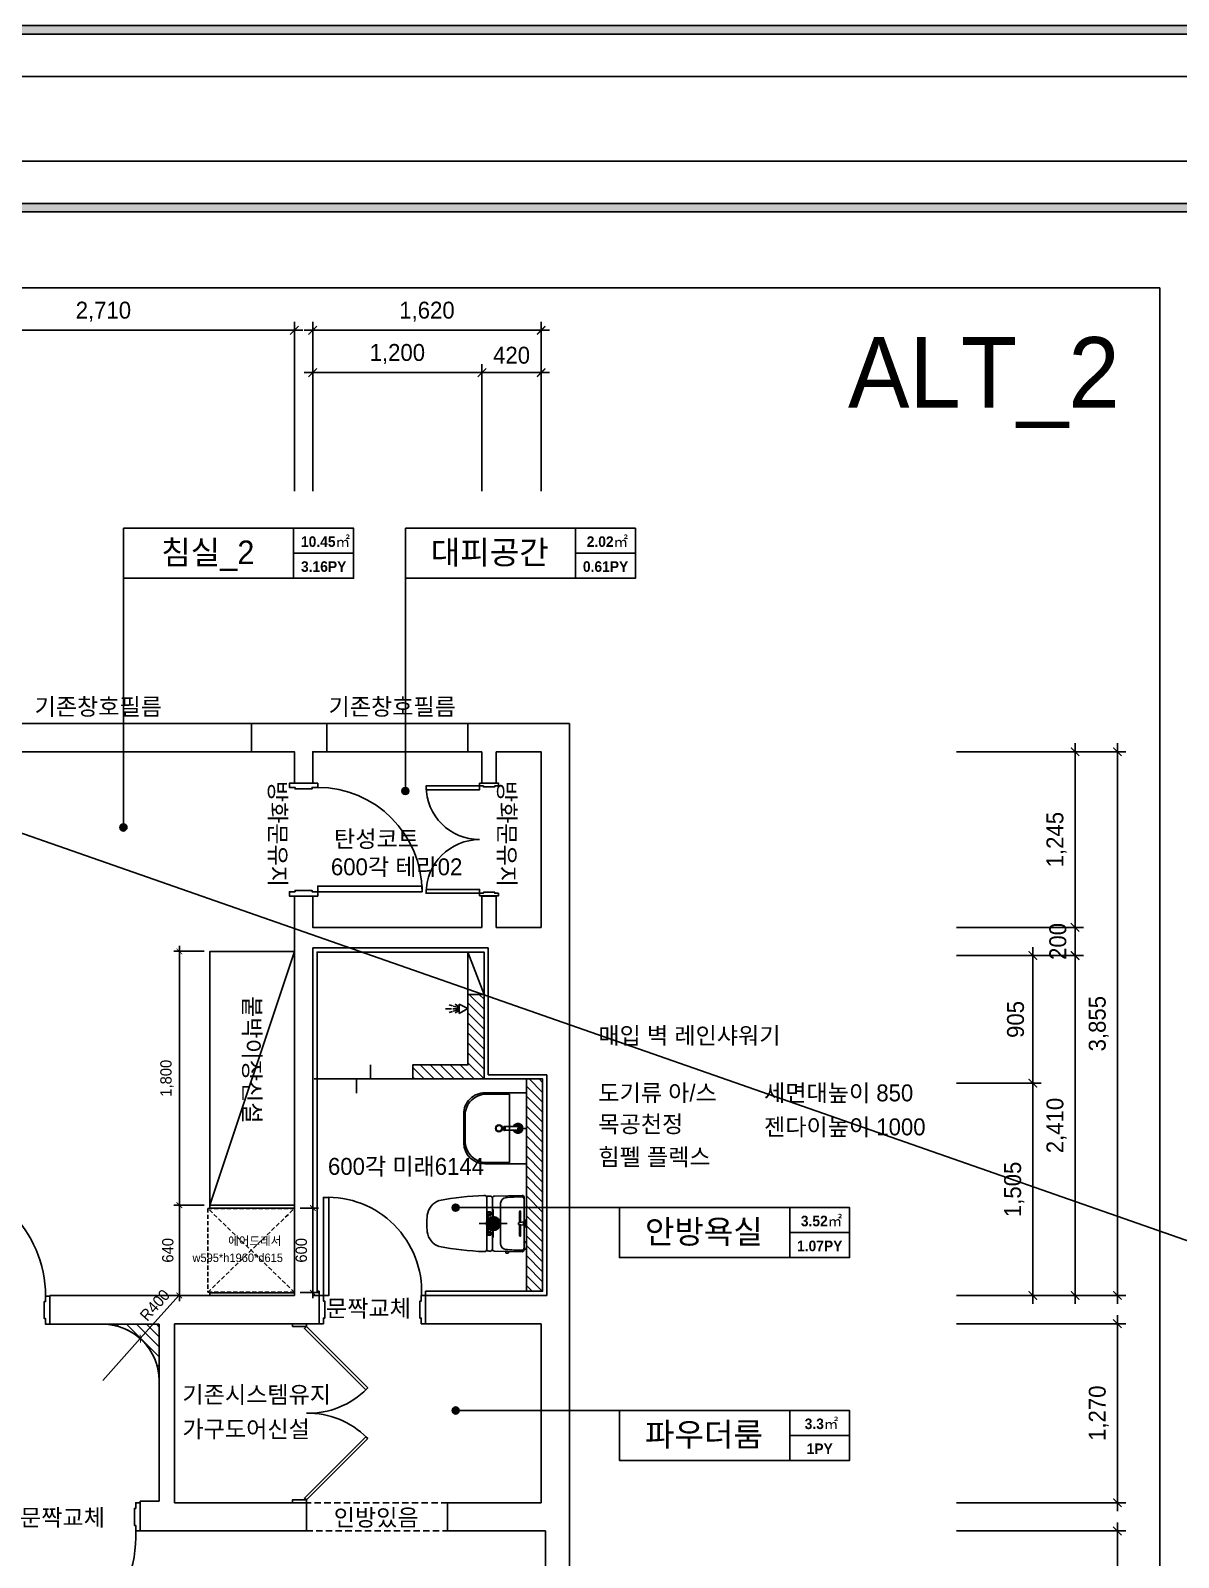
# Model space of a CAD drawing. Header units: millimetres. Extents: x 118028 to 193504, y 42792 to 96100.
# Drawn here: x 155609 to 163751, y 67179 to 78006 of the extents above; entities that cross this region are included whole.
import ezdxf
from ezdxf.enums import TextEntityAlignment as Align

# ---------------------------------------------------------------- set-up
doc = ezdxf.new("R2010")
doc.units = ezdxf.units.MM
doc.header["$LTSCALE"] = 30
doc.header["$PDMODE"] = 3
for name, pattern in [('DASHEDX2', [1.5, 1, -0.5]), ('HID', [2.3, 1.5, -0.8]), ('HIDDEN', [9.525, 6.35, -3.175])]:
    doc.linetypes.add(name, pattern=pattern)
doc.layers.get('DEFPOINTS').update_dxf_attribs({"color": 248})
for name, color, linetype in [('0-ELC TEXT', 7, 'Continuous'), ('03-TEXT', 3, 'Continuous'), ('03-WAL NEW', 3, 'Continuous'), ('06-FUR', 6, 'Continuous'), ('07-DIM WAL', 5, 'Continuous'), ('2CONTINUOUS', 2, 'Continuous'), ('3.기호.계단선', 30, 'Continuous'), ('_LIBR', 4, 'Continuous'), ('BATH', 5, 'Continuous'), ('C-WIN', 4, 'Continuous'), ('CO-BATH', 6, 'Continuous'), ('CO-DO-FR', 7, 'Continuous'), ('CO-DOOR', 8, 'Continuous'), ('FIN', 2, 'Continuous'), ('FORM(YOURNAME)-1', 1, 'Continuous'), ('FORM(YOURNAME)-11', 1, 'Continuous'), ('HL', 6, 'HIDDEN'), ('TOILET-1', 6, 'Continuous'), ('설비', 140, 'Continuous'), ('욕실마감선', 4, 'Continuous')]:
    doc.layers.add(name, color=color, linetype=linetype)
doc.styles.add('HY 울릉도 L', font='')
doc.styles.add('YOURNAME', font='HY울릉도M.TTF')
doc.styles.add('넥슨고딕', font='NEXONLv1GothicBold.ttf')
doc.styles.add('코레일둥고', font='Korail_Round_Gothic_Medium.ttf')
doc.styles.get('HY 울릉도 L').set_extended_font_data('HY울릉도L')
doc.dimstyles.new('40', dxfattribs={"dimscale": 40, "dimtxt": 2, "dimasz": 1, "dimexe": 1, "dimexo": 1, "dimgap": 1, "dimtad": 1, "dimdec": 0, "dimrnd": 0.05, "dimdsep": 46, "dimlunit": 6, "dimtxsty": 'HY 울릉도 L', "dimblk": 'ARCHTICK', "dimcen": 2.5, "dimdle": 1, "dimclrd": 133, "dimclre": 133, "dimclrt": 30, "dimadec": 0, "dimazin": 0, "dimtfac": 1, "dimtdec": 0, "dimtix": 1, "dimtmove": 2, "dimatfit": 3, "dimldrblk": 'ARCHTICK', "dimfxl": 1, "dimlwd": -1, "dimlwe": -1, "dimarcsym": 0})
doc.dimstyles.new('60', dxfattribs={"dimscale": 60, "dimtxt": 2, "dimasz": 1, "dimexe": 1, "dimexo": 1, "dimgap": 1, "dimtad": 1, "dimdec": 0, "dimrnd": 0.05, "dimdsep": 46, "dimlunit": 6, "dimtxsty": 'HY 울릉도 L', "dimblk": 'ARCHTICK', "dimcen": 2.5, "dimdle": 1, "dimclrd": 133, "dimclre": 133, "dimclrt": 30, "dimadec": 0, "dimazin": 0, "dimtfac": 1, "dimtdec": 0, "dimtix": 1, "dimtmove": 2, "dimatfit": 3, "dimldrblk": 'ARCHTICK', "dimfxl": 1, "dimlwd": -1, "dimlwe": -1, "dimarcsym": 0})

# ---------------------------------------------------------------- blocks, each defined once
blk = doc.blocks.new('FORM-ELEVATION')
at = {"layer": 'FORM(YOURNAME)-11'}
h = blk.add_hatch(color=256, dxfattribs=at)
h.dxf.hatch_style = 1
h.paths.add_polyline_path([(-10309, 35708), (71691, 35708), (71691, 35508), (-10309, 35508)])
h.paths.add_polyline_path([(-10309, -21492), (71691, -21492), (71691, -21692), (-10309, -21692)])
at = {"layer": 'DEFPOINTS', "color": 158}
for points in [[(-10309, -21692), (71691, -21692), (71691, 35708), (-10309, 35708)], [(-8309, 33708), (61071, 33708), (61071, -19692), (-8309, -19692)]]:
    blk.add_lwpolyline(points, close=True, dxfattribs=at)
at = {"layer": 'FORM(YOURNAME)-11', "color": 250}
blk.add_lwpolyline([(-11309, -22692), (72691, -22692), (72691, 36708), (-11309, 36708)], close=True, dxfattribs=at)
at = {"layer": 'FORM(YOURNAME)-11'}
for points in [[(-10309, 35708), (71691, 35708), (71691, 35508), (-10309, 35508)], [(-10309, -21492), (71691, -21492), (71691, -21692), (-10309, -21692)]]:
    blk.add_lwpolyline(points, close=True, dxfattribs=at)
at = {"layer": 'FORM(YOURNAME)-11', "color": 3, "style": 'YOURNAME'}
for tag, height, p in [('1', 451, (71041, -1219)), ('2', 451, (71041, -1863)), ('3', 451, (71041, -3150)), ('4', 451, (71041, -5081)), ('5', 515, (71041, -7398)), ('6', 515, (71041, -9650)), ('7', 515, (71041, -11903)), ('8', 515, (71041, -14155)), ('9', 515, (71041, -16408)), ('10', 515, (66791, -18596)), ('11', 515, (71041, -18660)), ('12', 515, (66791, -20848)), ('13', 515, (71041, -20848))]:
    blk.add_attdef(tag, text='', height=height, dxfattribs=at).set_placement(p, align=Align.MIDDLE_RIGHT)
blk = doc.blocks.new('_ArchTick')
at = {"color": 0, "linetype": 'ByBlock', "const_width": 0.15}
blk.add_lwpolyline([(-0.5, -0.5), (0.5, 0.5)], dxfattribs=at)
blk = doc.blocks.new('*D192')
at = {"layer": '07-DIM WAL', "color": 133, "transparency": 16777216}
for p, q in [((162178, 67367), (163378, 67367)), ((163318, 63997), (163318, 67427)), ((162178, 64057), (163378, 64057))]:
    blk.add_line(p, q, dxfattribs=at)
at = {"layer": 'DEFPOINTS', "color": 0, "transparency": 16777216}
for p in [(162118, 67367), (163318, 67367), (162118, 64057)]:
    blk.add_point(p, dxfattribs=at)
at = {"layer": '07-DIM WAL', "color": 133, "transparency": 16777216, "xscale": 60, "yscale": 60, "zscale": 60}
for p, rotation in [((163318, 67367), 90), ((163318, 64057), 270)]:
    blk.add_blockref('_ArchTick', p, dxfattribs=dict(at, rotation=rotation))
at = {"layer": '07-DIM WAL', "color": 30, "transparency": 16777216, "insert": (163186, 65712), "char_height": 120, "attachment_point": 5, "rotation": 90, "style": 'HY 울릉도 L'}
blk.add_mtext('3,310', dxfattribs=at)
blk = doc.blocks.new('*D193')
at = {"layer": '07-DIM WAL', "color": 133, "transparency": 16777216}
for p, q in [((163318, 67507), (163318, 68897)), ((162178, 68837), (163378, 68837)), ((162178, 67567), (163378, 67567))]:
    blk.add_line(p, q, dxfattribs=at)
at = {"layer": 'DEFPOINTS', "color": 0, "transparency": 16777216}
for p in [(162118, 68837), (163318, 68837), (162118, 67567)]:
    blk.add_point(p, dxfattribs=at)
at = {"layer": '07-DIM WAL', "color": 133, "transparency": 16777216, "xscale": 60, "yscale": 60, "zscale": 60}
for p, rotation in [((163318, 68837), 90), ((163318, 67567), 270)]:
    blk.add_blockref('_ArchTick', p, dxfattribs=dict(at, rotation=rotation))
at = {"layer": '07-DIM WAL', "color": 30, "transparency": 16777216, "insert": (163186, 68202), "char_height": 120, "attachment_point": 5, "rotation": 90, "style": 'HY 울릉도 L'}
blk.add_mtext('1,270', dxfattribs=at)
blk = doc.blocks.new('*D194')
at = {"layer": '07-DIM WAL', "color": 133, "transparency": 16777216}
for p, q in [((163018, 68977), (163018, 71507)), ((162178, 71447), (163078, 71447)), ((162178, 69037), (163078, 69037))]:
    blk.add_line(p, q, dxfattribs=at)
at = {"layer": 'DEFPOINTS', "color": 0, "transparency": 16777216}
for p in [(162118, 71447), (163018, 71447), (162118, 69037)]:
    blk.add_point(p, dxfattribs=at)
at = {"layer": '07-DIM WAL', "color": 133, "transparency": 16777216, "xscale": 60, "yscale": 60, "zscale": 60}
for p, rotation in [((163018, 71447), 90), ((163018, 69037), 270)]:
    blk.add_blockref('_ArchTick', p, dxfattribs=dict(at, rotation=rotation))
at = {"layer": '07-DIM WAL', "color": 30, "transparency": 16777216, "insert": (162886, 70242), "char_height": 120, "attachment_point": 5, "rotation": 90, "style": 'HY 울릉도 L'}
blk.add_mtext('2,410', dxfattribs=at)
blk = doc.blocks.new('*D195')
at = {"layer": '07-DIM WAL', "color": 133, "transparency": 16777216}
for p, q in [((163018, 71387), (163018, 71707)), ((162238, 71647), (163078, 71647)), ((162238, 71447), (163078, 71447))]:
    blk.add_line(p, q, dxfattribs=at)
at = {"layer": 'DEFPOINTS', "color": 0, "transparency": 16777216}
for p in [(162178, 71647), (163018, 71647), (162178, 71447)]:
    blk.add_point(p, dxfattribs=at)
at = {"layer": '07-DIM WAL', "color": 133, "transparency": 16777216, "xscale": 60, "yscale": 60, "zscale": 60}
for p, rotation in [((163018, 71647), 270), ((163018, 71447), 90)]:
    blk.add_blockref('_ArchTick', p, dxfattribs=dict(at, rotation=rotation))
at = {"layer": '07-DIM WAL', "color": 30, "transparency": 16777216, "insert": (162896, 71547), "char_height": 120, "attachment_point": 5, "rotation": 90, "style": 'HY 울릉도 L'}
blk.add_mtext('200', dxfattribs=at)
blk = doc.blocks.new('*D196')
at = {"layer": '07-DIM WAL', "color": 133, "transparency": 16777216}
for p, q in [((162178, 72892), (163078, 72892)), ((163018, 71587), (163018, 72952)), ((162178, 71647), (163078, 71647))]:
    blk.add_line(p, q, dxfattribs=at)
at = {"layer": 'DEFPOINTS', "color": 0, "transparency": 16777216}
for p in [(162118, 72892), (163018, 72892), (162118, 71647)]:
    blk.add_point(p, dxfattribs=at)
at = {"layer": '07-DIM WAL', "color": 133, "transparency": 16777216, "xscale": 60, "yscale": 60, "zscale": 60}
for p, rotation in [((163018, 72892), 90), ((163018, 71647), 270)]:
    blk.add_blockref('_ArchTick', p, dxfattribs=dict(at, rotation=rotation))
at = {"layer": '07-DIM WAL', "color": 30, "transparency": 16777216, "insert": (162886, 72269), "char_height": 120, "attachment_point": 5, "rotation": 90, "style": 'HY 울릉도 L'}
blk.add_mtext('1,245', dxfattribs=at)
blk = doc.blocks.new('*D197')
at = {"layer": '07-DIM WAL', "color": 133, "transparency": 16777216}
for p, q in [((162178, 72892), (163378, 72892)), ((163318, 72952), (163318, 68977)), ((162178, 69037), (163378, 69037))]:
    blk.add_line(p, q, dxfattribs=at)
at = {"layer": 'DEFPOINTS', "color": 0, "transparency": 16777216}
for p in [(162118, 72892), (162118, 69037), (163318, 69037)]:
    blk.add_point(p, dxfattribs=at)
at = {"layer": '07-DIM WAL', "color": 133, "transparency": 16777216, "xscale": 60, "yscale": 60, "zscale": 60}
for p, rotation in [((163318, 72892), 90), ((163318, 69037), 270)]:
    blk.add_blockref('_ArchTick', p, dxfattribs=dict(at, rotation=rotation))
at = {"layer": '07-DIM WAL', "color": 30, "transparency": 16777216, "insert": (163186, 70964), "char_height": 120, "attachment_point": 5, "rotation": 90, "style": 'HY 울릉도 L'}
blk.add_mtext('3,855', dxfattribs=at)
blk = doc.blocks.new('*D198')
at = {"layer": '07-DIM WAL', "color": 133, "transparency": 16777216}
for p, q in [((162718, 70482), (162718, 71507)), ((162178, 71447), (162778, 71447)), ((162178, 70542), (162778, 70542))]:
    blk.add_line(p, q, dxfattribs=at)
at = {"layer": 'DEFPOINTS', "color": 0, "transparency": 16777216}
for p in [(162118, 71447), (162718, 71447), (162118, 70542)]:
    blk.add_point(p, dxfattribs=at)
at = {"layer": '07-DIM WAL', "color": 133, "transparency": 16777216, "xscale": 60, "yscale": 60, "zscale": 60}
for p, rotation in [((162718, 71447), 90), ((162718, 70542), 270)]:
    blk.add_blockref('_ArchTick', p, dxfattribs=dict(at, rotation=rotation))
at = {"layer": '07-DIM WAL', "color": 30, "transparency": 16777216, "insert": (162596, 70994), "char_height": 120, "attachment_point": 5, "rotation": 90, "style": 'HY 울릉도 L'}
blk.add_mtext('905', dxfattribs=at)
blk = doc.blocks.new('*D199')
at = {"layer": '07-DIM WAL', "color": 133, "transparency": 16777216}
for p, q in [((162718, 70602), (162718, 68977)), ((162178, 70542), (162778, 70542)), ((162178, 69037), (162778, 69037))]:
    blk.add_line(p, q, dxfattribs=at)
at = {"layer": 'DEFPOINTS', "color": 0, "transparency": 16777216}
for p in [(162118, 70542), (162118, 69037), (162718, 69037)]:
    blk.add_point(p, dxfattribs=at)
at = {"layer": '07-DIM WAL', "color": 133, "transparency": 16777216, "xscale": 60, "yscale": 60, "zscale": 60}
for p, rotation in [((162718, 70542), 90), ((162718, 69037), 270)]:
    blk.add_blockref('_ArchTick', p, dxfattribs=dict(at, rotation=rotation))
at = {"layer": '07-DIM WAL', "color": 30, "transparency": 16777216, "insert": (162586, 69789), "char_height": 120, "attachment_point": 5, "rotation": 90, "style": 'HY 울릉도 L'}
blk.add_mtext('1,505', dxfattribs=at)
blk = doc.blocks.new('*D200')
at = {"layer": '07-DIM WAL', "color": 133, "transparency": 16777216}
for p, q in [((157611, 74740), (157611, 75940)), ((159231, 74740), (159231, 75940)), ((159291, 75880), (157551, 75880))]:
    blk.add_line(p, q, dxfattribs=at)
at = {"layer": 'DEFPOINTS', "color": 0, "transparency": 16777216}
for p in [(157611, 75880), (157611, 74680), (159231, 74680)]:
    blk.add_point(p, dxfattribs=at)
at = {"layer": '07-DIM WAL', "color": 133, "transparency": 16777216, "xscale": 60, "yscale": 60, "zscale": 60, "rotation": 180}
blk.add_blockref('_ArchTick', (157611, 75880), dxfattribs=at)
at = {"layer": '07-DIM WAL', "color": 133, "transparency": 16777216, "xscale": 60, "yscale": 60, "zscale": 60}
blk.add_blockref('_ArchTick', (159231, 75880), dxfattribs=at)
at = {"layer": '07-DIM WAL', "color": 30, "transparency": 16777216, "insert": (158421, 76012), "char_height": 120, "attachment_point": 5, "style": 'HY 울릉도 L'}
blk.add_mtext('1,620', dxfattribs=at)
blk = doc.blocks.new('*D201')
at = {"layer": '07-DIM WAL', "color": 133, "transparency": 16777216}
for p, q in [((158751, 75580), (159291, 75580)), ((158811, 74740), (158811, 75640)), ((159231, 74740), (159231, 75640))]:
    blk.add_line(p, q, dxfattribs=at)
at = {"layer": 'DEFPOINTS', "color": 0, "transparency": 16777216}
for p in [(159231, 75580), (158811, 74680), (159231, 74680)]:
    blk.add_point(p, dxfattribs=at)
at = {"layer": '07-DIM WAL', "color": 133, "transparency": 16777216, "xscale": 60, "yscale": 60, "zscale": 60, "rotation": 180}
blk.add_blockref('_ArchTick', (158811, 75580), dxfattribs=at)
at = {"layer": '07-DIM WAL', "color": 133, "transparency": 16777216, "xscale": 60, "yscale": 60, "zscale": 60}
blk.add_blockref('_ArchTick', (159231, 75580), dxfattribs=at)
at = {"layer": '07-DIM WAL', "color": 30, "transparency": 16777216, "insert": (159021, 75703), "char_height": 120, "attachment_point": 5, "style": 'HY 울릉도 L'}
blk.add_mtext('420', dxfattribs=at)
blk = doc.blocks.new('*D202')
at = {"layer": '07-DIM WAL', "color": 133, "transparency": 16777216}
for p, q in [((158871, 75580), (157551, 75580)), ((157611, 74740), (157611, 75640)), ((158811, 74740), (158811, 75640))]:
    blk.add_line(p, q, dxfattribs=at)
at = {"layer": 'DEFPOINTS', "color": 0, "transparency": 16777216}
for p in [(157611, 75580), (157611, 74680), (158811, 74680)]:
    blk.add_point(p, dxfattribs=at)
at = {"layer": '07-DIM WAL', "color": 133, "transparency": 16777216, "xscale": 60, "yscale": 60, "zscale": 60, "rotation": 180}
blk.add_blockref('_ArchTick', (157611, 75580), dxfattribs=at)
at = {"layer": '07-DIM WAL', "color": 133, "transparency": 16777216, "xscale": 60, "yscale": 60, "zscale": 60}
blk.add_blockref('_ArchTick', (158811, 75580), dxfattribs=at)
at = {"layer": '07-DIM WAL', "color": 30, "transparency": 16777216, "insert": (158211, 75712), "char_height": 120, "attachment_point": 5, "style": 'HY 울릉도 L'}
blk.add_mtext('1,200', dxfattribs=at)
blk = doc.blocks.new('*D203')
at = {"layer": '07-DIM WAL', "color": 133, "transparency": 16777216}
for p, q in [((154771, 74740), (154771, 75940)), ((157481, 74740), (157481, 75940)), ((157541, 75880), (154711, 75880))]:
    blk.add_line(p, q, dxfattribs=at)
at = {"layer": 'DEFPOINTS', "color": 0, "transparency": 16777216}
for p in [(154771, 75880), (154771, 74680), (157481, 74680)]:
    blk.add_point(p, dxfattribs=at)
at = {"layer": '07-DIM WAL', "color": 133, "transparency": 16777216, "xscale": 60, "yscale": 60, "zscale": 60, "rotation": 180}
blk.add_blockref('_ArchTick', (154771, 75880), dxfattribs=at)
at = {"layer": '07-DIM WAL', "color": 133, "transparency": 16777216, "xscale": 60, "yscale": 60, "zscale": 60}
blk.add_blockref('_ArchTick', (157481, 75880), dxfattribs=at)
at = {"layer": '07-DIM WAL', "color": 30, "transparency": 16777216, "insert": (156126, 76012), "char_height": 120, "attachment_point": 5, "style": 'HY 울릉도 L'}
blk.add_mtext('2,710', dxfattribs=at)
blk = doc.blocks.new('D-008')
at = {"layer": 'CO-DO-FR'}
for points in [[(0, 200), (0, 0), (30, 0), (30, 40), (40, 40), (40, 160), (30, 160), (30, 200), (0, 200)], [(1200, 200), (1200, 0), (1170, 0), (1170, 40), (1160, 40), (1160, 160), (1170, 160), (1170, 200), (1200, 200)]]:
    blk.add_lwpolyline(points, close=True, dxfattribs=at)
at = {"layer": 'CO-DOOR'}
for points in [[(70, 770), (70, 200), (30, 200), (30, 770)], [(1130, 770), (1130, 200), (1170, 200), (1170, 770)]]:
    blk.add_lwpolyline(points, close=True, dxfattribs=at)
for centre, start, end in [((30, 200), 0, 90), ((1170, 200), 90, 180)]:
    blk.add_arc(centre, 570, start, end, dxfattribs=at)
blk = doc.blocks.new('A$C4B2D31F0')
at = {"layer": 'FIN', "color": 4}
for p, q in [((185, 691), (20, 691)), ((37, 692), (25, 692)), ((37, 692), (50, 692)), ((201, 691), (366, 691)), ((13, 466), (193, 466)), ((48, 524), (193, 524)), ((338, 524), (193, 524)), ((373, 466), (193, 466)), ((193, 427), (14, 427)), ((193, 427), (372, 427))]:
    blk.add_line(p, q, dxfattribs=at)
for points in [[(20, 691), (8, 691, 0.421209), (-7, 676), (-2, 481, 0.001659)], [(366, 691), (378, 691, -0.421209), (393, 676), (388, 481, -0.001659)], [(13, 466, 0.371724), (-2, 451, 0.003515), (-1, 420, 0.320541)], [(373, 466, -0.371724), (388, 451, -0.003515), (387, 420, -0.320541)]]:
    blk.add_lwpolyline(points, format="xyb", dxfattribs=at)
for centre, radius, start, end in [((20, 675), 16, 90, 179.3116), ((1004, 663), 1000, 179.3116, 185.9437), ((25, 707), 15, 180, 270), ((50, 707), 15, 270, 0), ((366, 675), 16, 0.6884, 90), ((-618, 663), 1000, 354.0563, 0.6884), ((49, 564), 40, 185.9437, 267.5129), ((336, 564), 40, 272.4871, 354.0563), ((13, 481), 15, 181.3651, 270), ((373, 481), 15, 270, 358.6349), ((14, 407), 20, 90, 182.3333), ((2198, 496), 2206, 182.3333, 190.6081), ((-1812, 496), 2206, 349.3919, 357.6667), ((372, 407), 20, 357.6667, 90), ((149, 129), 126, 198.2964, 263.4241), ((193, 406), 406, 261.6993, 270), ((193, 406), 406, 270, 278.3007), ((237, 129), 126, 276.5759, 341.7036)]:
    blk.add_arc(centre, radius, start, end, dxfattribs=at)
at = {"layer": 'HL', "linetype": 'Continuous'}
for p, q in [((106, 666), (184, 666)), ((106, 659), (185, 659)), ((169, 697), (169, 707)), ((169, 697), (217, 697)), ((186, 693), (181, 697)), ((182, 686), (186, 693)), ((187, 651), (182, 686)), ((182, 686), (204, 686)), ((186, 693), (200, 693)), ((187, 651), (199, 651)), ((199, 651), (204, 686)), ((200, 693), (205, 697)), ((204, 686), (200, 693)), ((200, 659), (279, 659)), ((201, 666), (279, 666)), ((217, 697), (217, 707)), ((-16, 577), (-16, 565)), ((-12, 581), (-5, 581)), ((-12, 561), (-4, 561)), ((193, 434), (147, 434)), ((193, 434), (239, 434))]:
    blk.add_line(p, q, dxfattribs=at)
for points in [[(110, 427), (110, 451, -0.414214), (114, 455), (131, 455, -0.414214), (135, 451), (135, 435), (135, 427)], [(135, 435), (145, 435, -0.414214), (147, 433), (147, 427)], [(251, 435), (241, 435, 0.414214), (239, 433), (239, 427)], [(276, 427), (276, 451, 0.414214), (272, 455), (255, 455, 0.414214), (251, 451), (251, 435), (251, 427)]]:
    blk.add_lwpolyline(points, format="xyb", dxfattribs=at)
for centre in [(123, 441), (263, 441)]:
    blk.add_circle(centre, 8, dxfattribs=at)
for centre, radius, start, end in [((106, 663), 3.5, 90, 270), ((279, 663), 3.5, 270, 90), ((-12, 577), 4, 90, 180), ((-12, 565), 4, 180, 270)]:
    blk.add_arc(centre, radius, start, end, dxfattribs=at)
blk = doc.blocks.new('B-003')
blk.add_line((0, 0), (0, -65))
at = {"layer": 'CO-BATH'}
for p, q in [((-252, 0), (-252, -295)), ((252, 0), (-252, 0)), ((252, -295), (252, 0)), ((-102, -445), (102, -445))]:
    blk.add_line(p, q, dxfattribs=at)
at = {"layer": 'CO-BATH', "color": 8}
for p, q in [((-13, -60), (-13, -151)), ((12, -60), (12, -151)), ((-242, -120), (-242, -285)), ((242, -120), (-242, -120)), ((-15, -156), (-15, -161)), ((-15, -161), (14, -161)), ((-14, -151), (-14, -156)), ((13, -151), (13, -156)), ((14, -156), (14, -161)), ((242, -285), (242, -120)), ((-92, -435), (92, -435))]:
    blk.add_line(p, q, dxfattribs=at)
at = {"layer": 'CO-BATH', "color": 251}
for p, q in [((-15, -156), (14, -156)), ((-14, -151), (13, -151))]:
    blk.add_line(p, q, dxfattribs=at)
at = {"layer": 'CO-BATH', "color": 8}
blk.add_circle((0, -195), 25, dxfattribs=at)
at = {"layer": 'CO-BATH', "color": 251}
blk.add_circle((0, -195), 20, dxfattribs=at)
at = {"layer": 'CO-BATH', "color": 8}
for centre, radius, start, end in [((0, -60), 35, 290.9248, 249.0751), ((0, -60), 12.5, 360, 180), ((-92, -285), 150, 180, 270), ((92, -285), 150, 270, 0)]:
    blk.add_arc(centre, radius, start, end, dxfattribs=at)
at = {"layer": 'CO-BATH', "color": 251}
for radius, start, end in [(30, 294.6243, 245.3757), (25, 300, 240), (18, 313.9829, 226.017)]:
    blk.add_arc((0, -60), radius, start, end, dxfattribs=at)
at = {"layer": 'CO-BATH'}
for centre, start, end in [((-102, -295), 180, 270), ((102, -295), 270, 0)]:
    blk.add_arc(centre, 150, start, end, dxfattribs=at)
blk = doc.blocks.new('AC-8')
at = {"layer": 'BATH'}
for p, q in [((-51, 54), (0, 143)), ((45, 54), (-51, 54)), ((-25, 47), (-46, 12)), ((-14, 47), (-28, -8)), ((-2, 49), (-2, -11)), ((0, 143), (45, 54)), ((10, 47), (25, -8)), ((22, 47), (43, 12)), ((-31, -16), (-41, -49)), ((-2, -27), (-2, -89)), ((28, -16), (38, -49))]:
    blk.add_line(p, q, dxfattribs=at)
blk = doc.blocks.new('A$C1AC25B95')
at = {"layer": '욕실마감선', "color": 8}
for p, q in [((28, 72), (28, 75)), ((53, 74), (53, 75))]:
    blk.add_line(p, q, dxfattribs=at)
at = {"layer": 'TOILET-1', "linetype": 'Continuous', "xscale": 0.873786407766195, "yscale": 0.873786407766195, "zscale": 0.873786407766195, "rotation": 180}
blk.add_blockref('AC-8', (40, 125), dxfattribs=at)
blk = doc.blocks.new('*D216')
at = {"layer": '07-DIM WAL', "color": 133, "transparency": 16777216}
for p, q in [((156841, 71477), (156625, 71477)), ((156665, 71517), (156665, 69637)), ((156841, 69677), (156625, 69677))]:
    blk.add_line(p, q, dxfattribs=at)
at = {"layer": 'DEFPOINTS', "color": 0, "transparency": 16777216}
for p in [(156881, 71477), (156665, 69677), (156881, 69677)]:
    blk.add_point(p, dxfattribs=at)
at = {"layer": '07-DIM WAL', "color": 133, "transparency": 16777216, "xscale": 40, "yscale": 40, "zscale": 40}
for p, rotation in [((156665, 71477), 90), ((156665, 69677), 270)]:
    blk.add_blockref('_ArchTick', p, dxfattribs=dict(at, rotation=rotation))
at = {"layer": '07-DIM WAL', "color": 30, "transparency": 16777216, "insert": (156577, 70577), "char_height": 80, "attachment_point": 5, "rotation": 90, "style": 'HY 울릉도 L'}
blk.add_mtext('1,800', dxfattribs=at)
blk = doc.blocks.new('D-002')
at = {"layer": 'CO-DO-FR'}
for points in [[(0, 200), (0, 0), (30, 0), (30, 40), (40, 40), (40, 160), (30, 160), (30, 200), (0, 200)], [(800, 200), (800, 0), (770, 0), (770, 40), (760, 40), (760, 160), (770, 160), (770, 200), (800, 200)]]:
    blk.add_lwpolyline(points, close=True, dxfattribs=at)
at = {"layer": 'CO-DOOR'}
blk.add_lwpolyline([(730, 940), (730, 200), (770, 200), (770, 940)], close=True, dxfattribs=at)
blk.add_arc((770, 200), 740, 90, 180, dxfattribs=at)
blk = doc.blocks.new('vusaudeh')
at = {"layer": '3.기호.계단선', "transparency": 33554687}
h = blk.add_hatch(color=256, dxfattribs=at)
h.dxf.hatch_style = 1
h.paths.add_polyline_path([(158941, 87967, 1), (158841, 87967, 1)])
at = {"layer": '2CONTINUOUS'}
for p, q in [((158811, 91312), (158711, 91312)), ((157611, 91089), (157481, 91089)), ((157611, 90289), (157481, 90289)), ((157481, 87457), (157481, 90289)), ((158856, 89922), (157611, 89922)), ((157611, 89922), (157611, 87457)), ((158856, 89022), (158856, 89922)), ((159271, 89022), (158856, 89022)), ((159271, 87457), (159271, 89022)), ((155746, 87253), (155746, 87457)), ((155746, 87457), (157481, 87457)), ((158411, 87257), (158411, 87457)), ((158411, 87457), (159271, 87457)), ((156521, 87253), (155746, 87253)), ((156521, 85998), (156521, 87253)), ((157656, 87257), (156631, 87257)), ((156631, 87257), (156631, 85987)), ((159231, 87257), (158411, 87257)), ((159231, 85987), (159231, 87257)), ((156386, 85787), (156386, 85998)), ((156386, 85998), (156521, 85998)), ((156631, 85987), (157566, 85987)), ((157566, 85987), (157566, 85787)), ((158566, 85787), (158566, 85987)), ((158566, 85987), (159231, 85987)), ((157566, 85787), (156386, 85787)), ((159261, 85787), (158566, 85787)), ((159261, 82477), (159261, 85787))]:
    blk.add_line(p, q, dxfattribs=at)
for points in [[(157481, 91089), (157481, 91312), (157176, 91312), (157176, 91512), (157711, 91512), (157711, 91312), (157611, 91312), (157611, 91089)], [(158711, 91312), (158711, 91512), (159431, 91512), (159431, 80948), (159231, 80948)], [(158911, 91312), (158911, 91089), (158811, 91089), (158811, 91312)], [(158911, 90067), (159231, 90067), (159231, 91312), (158911, 91312)], [(157611, 90289), (157611, 90067), (158811, 90067)], [(158811, 90067), (158811, 90289), (158911, 90289), (158911, 90067)], [(157611, 87457), (157656, 87457), (157656, 87257)]]:
    blk.add_lwpolyline(points, dxfattribs=at)
at = {"layer": '2CONTINUOUS', "color": 8, "linetype": 'HID'}
for points in [[(158566, 85987), (157566, 85987)], [(157566, 85787), (158566, 85787)]]:
    blk.add_lwpolyline(points, dxfattribs=at)
at = {"layer": '3.기호.계단선'}
for p, q in [((158891, 88067), (158891, 87867)), ((158991, 87967), (158791, 87967))]:
    blk.add_line(p, q, dxfattribs=at)
blk.add_circle((158891, 87967), 50, dxfattribs=at)
at = {"layer": 'C-WIN'}
for points in [[(155076, 91512), (157176, 91512), (157176, 91312), (155076, 91312)], [(157711, 91312), (158711, 91312), (158711, 91512), (157711, 91512)]]:
    blk.add_lwpolyline(points, close=True, dxfattribs=at)
at = {"layer": 'CO-DO-FR'}
for points in [[(155746, 87453), (155746, 87253), (155716, 87253), (155716, 87293), (155706, 87293), (155706, 87413), (155716, 87413), (155716, 87453), (155746, 87453)], [(157656, 87457), (157656, 87257), (157686, 87257), (157686, 87297), (157696, 87297), (157696, 87417), (157686, 87417), (157686, 87457), (157656, 87457)], [(158411, 87457), (158411, 87257), (158381, 87257), (158381, 87297), (158371, 87297), (158371, 87417), (158381, 87417), (158381, 87457), (158411, 87457)], [(156386, 85787), (156386, 85987), (156356, 85987), (156356, 85947), (156346, 85947), (156346, 85827), (156356, 85827), (156356, 85787), (156386, 85787)]]:
    blk.add_lwpolyline(points, close=True, dxfattribs=at)
at = {"layer": 'CO-DOOR'}
blk.add_lwpolyline([(157726, 88152), (157726, 87457), (157686, 87457), (157686, 88152)], close=True, dxfattribs=at)
for centre, radius, start, end in [((154872, 87449), 844, 0.2905, 90.0496), ((157717, 87487), 666, 357.4019, 92.5981), ((155442, 85761), 915, 269.3254, 1.5962)]:
    blk.add_arc(centre, radius, start, end, dxfattribs=at)
at = {"layer": 'CO-DOOR', "rotation": 270}
blk.add_blockref('D-002', (157446, 91089), dxfattribs=at)
blk = doc.blocks.new('*D279')
at = {"layer": '07-DIM WAL', "color": 133, "transparency": 16777216}
for p, q in [((156841, 69677), (156625, 69677)), ((156665, 69717), (156665, 68997)), ((156841, 69037), (156625, 69037))]:
    blk.add_line(p, q, dxfattribs=at)
at = {"layer": 'DEFPOINTS', "color": 0, "transparency": 16777216}
for p in [(156881, 69677), (156665, 69037), (156881, 69037)]:
    blk.add_point(p, dxfattribs=at)
at = {"layer": '07-DIM WAL', "color": 133, "transparency": 16777216, "xscale": 40, "yscale": 40, "zscale": 40}
for p, rotation in [((156665, 69677), 90), ((156665, 69037), 270)]:
    blk.add_blockref('_ArchTick', p, dxfattribs=dict(at, rotation=rotation))
at = {"layer": '07-DIM WAL', "color": 30, "transparency": 16777216, "insert": (156583, 69357), "char_height": 80, "attachment_point": 5, "rotation": 90, "style": 'HY 울릉도 L'}
blk.add_mtext('640', dxfattribs=at)
blk = doc.blocks.new('*D284')
at = {"layer": '07-DIM WAL', "color": 133, "transparency": 16777216}
for p in [(156662, 69037), (156121, 68433)]:
    blk.add_line(p, (156388, 68731), dxfattribs=at)
blk.add_arc((156121, 68433), 400, 42.4549, 84.268, dxfattribs=at)
at = {"layer": 'DEFPOINTS', "color": 0, "transparency": 16777216}
for p in [(156388, 68731), (156121, 68433)]:
    blk.add_point(p, dxfattribs=at)
at = {"layer": '07-DIM WAL', "color": 133, "transparency": 16777216, "xscale": 40, "yscale": 40, "zscale": 40, "rotation": 228.1868515079551}
blk.add_blockref('_ArchTick', (156388, 68731), dxfattribs=at)
at = {"layer": '07-DIM WAL', "color": 30, "transparency": 16777216, "insert": (156491, 68968), "char_height": 80, "attachment_point": 5, "rotation": 48.1869, "style": 'HY 울릉도 L'}
blk.add_mtext('R400', dxfattribs=at)
blk = doc.blocks.new('*D311')
at = {"layer": '07-DIM WAL', "color": 133, "transparency": 16777216}
for p, q in [((157521, 69657), (157651, 69657)), ((157611, 69697), (157611, 69017)), ((157521, 69057), (157651, 69057))]:
    blk.add_line(p, q, dxfattribs=at)
at = {"layer": 'DEFPOINTS', "color": 0, "transparency": 16777216}
for p in [(157481, 69657), (157481, 69057), (157611, 69057)]:
    blk.add_point(p, dxfattribs=at)
at = {"layer": '07-DIM WAL', "color": 133, "transparency": 16777216, "xscale": 40, "yscale": 40, "zscale": 40}
for p, rotation in [((157611, 69657), 90), ((157611, 69057), 270)]:
    blk.add_blockref('_ArchTick', p, dxfattribs=dict(at, rotation=rotation))
at = {"layer": '07-DIM WAL', "color": 30, "transparency": 16777216, "insert": (157530, 69357), "char_height": 80, "attachment_point": 5, "rotation": 90, "style": 'HY 울릉도 L'}
blk.add_mtext('600', dxfattribs=at)

msp = doc.modelspace()

# ---------------------------------------------------------------- hatches: boundary and pattern name
at = {"layer": '0-ELC TEXT'}
h = msp.add_hatch(color=256, dxfattribs=at)
h.dxf.hatch_style = 1
edge = h.paths.add_edge_path()
edge.add_arc((158267.8, 72613.5), 25, -180, 180, ccw=False)
h = msp.add_hatch(color=256, dxfattribs=at)
h.dxf.hatch_style = 1
edge = h.paths.add_edge_path()
edge.add_arc((156268.2, 72355.1), 25, -180, 180, ccw=False)
h = msp.add_hatch(color=256, dxfattribs=at)
h.dxf.hatch_style = 1
edge = h.paths.add_edge_path()
edge.add_arc((158624.1, 69659.5), 25, -270, 90, ccw=False)
h = msp.add_hatch(color=256, dxfattribs=at)
h.dxf.hatch_style = 1
edge = h.paths.add_edge_path()
edge.add_arc((158624.1, 68221.3), 25, -270, 90, ccw=False)
at = {"layer": '03-WAL NEW'}
h = msp.add_hatch(dxfattribs=at)
h.set_pattern_fill('_USER', color=256, scale=50, angle=135, pattern_type=0)
h.set_pattern_definition([(135, (256475.684, -140143.83), (-35.355339, -35.355339), [])])
h.paths.add_polyline_path([(158826.4, 70571.8), (158320.4, 70571.8), (158320.4, 70671.8), (158711.4, 70671.8), (158711.4, 71171.8), (158826.4, 71171.8)])
h = msp.add_hatch(dxfattribs=at)
h.set_pattern_fill('_USER', color=8, scale=50, angle=135, pattern_type=0)
h.set_pattern_definition([(135, (246873.75, -141888.83), (-35.355339, -35.355339), [])])
h.paths.add_polyline_path([(159241.4, 69066.8), (159241.4, 69659.5), (159126.4, 69659.5), (159126.4, 69066.8)])
h.paths.add_polyline_path([(159241.4, 69659.5), (159241.4, 70571.8), (159126.4, 70571.8), (159126.4, 69659.5)])
h = msp.add_hatch(dxfattribs=at)
h.set_pattern_fill('_USER', color=256, scale=50, angle=135, pattern_type=0)
h.set_pattern_definition([(135, (247414.78, -141934.83), (-35.355339, -35.355339), [])])
h.paths.add_polyline_path([(156521.4, 68432.8, 0.4142136), (156121.4, 68832.8), (156521.4, 68832.8)])

# ---------------------------------------------------------------- linework, layer by layer
msp.add_line((158320.4, 70571.8), (157620.4, 70571.8))
msp.add_lwpolyline([(158020.4, 70671.8), (158020.4, 70571.8), (157920.4, 70571.8), (157920.4, 70471.8)])
at = {"layer": '0-ELC TEXT'}
for p, q in [((157475.4, 74122.5), (157475.4, 74476.3)), ((159475, 74122.5), (159475, 74476.3)), ((157475.4, 74299.4), (157900.1, 74299.4)), ((159475, 74299.4), (159899.6, 74299.4)), ((156268.2, 74122.5), (156268.2, 72355.1)), ((158267.8, 74122.5), (158267.8, 72613.5)), ((159786.4, 69659.5), (158624.1, 69659.5)), ((160993.6, 69305.7), (160993.6, 69659.5)), ((160993.6, 69482.6), (161418.3, 69482.6)), ((159786.4, 68221.3), (158624.1, 68221.3)), ((160993.6, 67867.6), (160993.6, 68221.3)), ((160993.6, 68044.4), (161418.3, 68044.4))]:
    msp.add_line(p, q, dxfattribs=at)
for points in [[(156268.2, 74476.3), (157900.1, 74476.3), (157900.1, 74122.5), (156268.2, 74122.5)], [(158267.8, 74476.3), (159899.6, 74476.3), (159899.6, 74122.5), (158267.8, 74122.5)], [(159786.4, 69659.5), (161418.3, 69659.5), (161418.3, 69305.7), (159786.4, 69305.7)], [(159786.4, 68221.3), (161418.3, 68221.3), (161418.3, 67867.6), (159786.4, 67867.6)]]:
    msp.add_lwpolyline(points, close=True, dxfattribs=at)
for centre in [(158267.8, 72613.5), (156268.2, 72355.1), (158624.1, 69659.5), (158624.1, 68221.3)]:
    msp.add_circle(centre, 25, dxfattribs=at)
at = {"layer": '03-WAL NEW'}
msp.add_lwpolyline([(158826.4, 70571.8), (158320.4, 70571.8), (158320.4, 70671.8), (158711.4, 70671.8), (158711.4, 71171.8), (158826.4, 71171.8), (158826.4, 70571.8)], dxfattribs=at)
msp.add_lwpolyline([(159126.4, 70571.8), (159126.4, 69066.8), (159241.4, 69066.8), (159241.4, 70571.8)], close=True, dxfattribs=at)
msp.add_arc((156121.4, 68432.8), 400, 0, 90, dxfattribs=at)
at = {"layer": '06-FUR'}
for p, q in [((156881.4, 69676.8), (157481.4, 71476.8)), ((158711.4, 71471.8), (158826.4, 71171.8))]:
    msp.add_line(p, q, dxfattribs=at)
at = {"layer": '06-FUR', "color": 7, "linetype": 'DASHEDX2'}
for p, q in [((157481.4, 69059.3), (156866.4, 69654.3)), ((156866.4, 69059.3), (157481.4, 69654.3))]:
    msp.add_line(p, q, dxfattribs=at)
at = {"layer": '06-FUR'}
for points in [[(157481.4, 69676.8), (157481.4, 71476.8), (156881.4, 71476.8), (156881.4, 69676.8)], [(158711.4, 71171.8), (158826.4, 71171.8), (158826.4, 71471.8), (158711.4, 71471.8)], [(156881.4, 69656.8), (157481.4, 69656.8), (157481.4, 69676.8), (156881.4, 69676.8)], [(156881.4, 69036.8), (157481.4, 69036.8), (157481.4, 69056.8), (156881.4, 69056.8)], [(157466.4, 68816.8), (157566.4, 68816.8), (157566.4, 68836.8), (157466.4, 68836.8)], [(157466.4, 67566.8), (157566.4, 67566.8), (157566.4, 67586.8), (157466.4, 67586.8)]]:
    msp.add_lwpolyline(points, close=True, dxfattribs=at)
at = {"layer": '06-FUR', "color": 7, "linetype": 'DASHEDX2'}
msp.add_lwpolyline([(157481.4, 69059.3), (157481.4, 69654.3), (156866.4, 69654.3), (156866.4, 69059.3)], close=True, dxfattribs=at)
at = {"layer": '06-FUR'}
for points in [[(157566.4, 68816.8), (158001.2, 68381.9), (157987.1, 68367.8), (157552.2, 68802.7), (157566.4, 68816.8)], [(157566.4, 67586.8), (158001.2, 68021.7), (157987.1, 68035.8), (157552.2, 67600.9), (157566.4, 67586.8)]]:
    msp.add_lwpolyline(points, dxfattribs=at)
for centre, start, end in [((157581, 68781), 268.55525, 315.49448), ((157581, 67622.6), 44.50552, 91.44475)]:
    msp.add_arc(centre, 579.4, start, end, dxfattribs=at)
at = {"layer": '07-DIM WAL'}
msp.add_line((141904.4, 77080.3), (192904.4, 59260.3), dxfattribs=at)
at = {"layer": '_LIBR'}
for p, q in [((157656.4, 69066.8), (157656.4, 69036.8)), ((158411.4, 69036.8), (158411.4, 69066.8))]:
    msp.add_line(p, q, dxfattribs=at)
msp.add_lwpolyline([(158411.4, 69066.8), (159241.4, 69066.8), (159241.4, 70571.8), (158826.4, 70571.8), (158826.4, 71471.8), (157641.4, 71471.8), (157641.4, 69066.8), (157656.4, 69066.8)], dxfattribs=at)

# ---------------------------------------------------------------- block references
msp.add_blockref('vusaudeh', (0, -18420))
at = {"layer": '06-FUR', "xscale": -0.7874015748031495, "yscale": 0.7874015748031495, "zscale": 0.7874015748031495, "rotation": 89.9999999999999}
msp.add_blockref('A$C1AC25B95', (158711.4, 71103.1), dxfattribs=at)
at = {"layer": '07-DIM WAL', "xscale": -1, "rotation": 270}
msp.add_blockref('B-003', (159126.4, 70221.8), dxfattribs=at)
at = {"layer": 'CO-DOOR', "xscale": 0.6666666666666666, "yscale": 0.6666666666666666, "zscale": 0.6666666666666666, "rotation": 90}
msp.add_blockref('D-008', (158928, 71869.3), dxfattribs=at)
at = {"layer": 'FORM(YOURNAME)-1', "xscale": 0.3, "yscale": 0.3, "zscale": 0.3}
for p in [(145297, 84487.8), (145297, 66067.8)]:
    msp.add_blockref('FORM-ELEVATION', p, dxfattribs=at)
at = {"layer": 'TOILET-1', "xscale": -1, "rotation": 270}
msp.add_blockref('A$C4B2D31F0', (158419.1, 69353.9), dxfattribs=at)

# ---------------------------------------------------------------- texts
at = {"layer": '0-ELC TEXT', "style": '코레일둥고'}
for s, height, p in [('기존창호필름', 120, (155638, 73151.8)), ('기존창호필름', 120, (157723, 73151.8)), ('탄성코트', 120, (157762, 72214.6)), ('매입 벽 레인샤워기', 120, (159636.5, 70819.9)), ('도기류 아/스', 120, (159636.5, 70413.3)), ('세면대높이 850', 120, (160811.6, 70413.3)), ('목공천정', 120, (159636.5, 70192.1)), ('젠다이높이 1000', 120, (160811.6, 70172.2)), ('힘펠 플렉스', 120, (159636.5, 69959.2)), ('에어드레서', 60, (157011.3, 69393.3)), ('w595*h1960*d615', 60, (156758, 69274)), ('문짝교체', 120, (157704.8, 68885.9)), ('기존시스템유지', 120, (156686.6, 68274.4)), ('가구도어신설', 120, (156686.6, 68029.6)), ('문짝교체', 120, (155534.5, 67402.9)), ('인방있음', 120, (157759.6, 67402.9))]:
    msp.add_text(s, height=height, dxfattribs=at).set_placement(p)
for s, p in [('방화문유지 ', (157303.1, 72685.8)), ('방화문유지 ', (158928.6, 72685.8)), ('붙박이장신설', (157120.4, 71159.5))]:
    msp.add_text(s, height=120, rotation=270, dxfattribs=at).set_placement(p)
at = {"layer": '03-TEXT'}
for s, height, style, p in [('ALT_2', 500, '코레일둥고', (162370.9, 75331.8)), ('침실_2', 166.67, '코레일둥고', (156866.9, 74222.8)), ('10.45㎡', 75, '넥슨고딕', (157701.1, 74344.5)), ('대피공간', 166.67, '코레일둥고', (158866.4, 74222.8)), ('2.02㎡', 75, '넥슨고딕', (159700.6, 74344.5)), ('3.16PY', 75, '넥슨고딕', (157688.3, 74167.6)), ('0.61PY', 75, '넥슨고딕', (159687.8, 74167.6)), ('3.52㎡', 75, '넥슨고딕', (161219.3, 69527.7)), ('안방욕실', 166.67, '코레일둥고', (160385.1, 69406.1)), ('1.07PY', 75, '넥슨고딕', (161206.5, 69350.8)), ('파우더룸', 166.67, '코레일둥고', (160385.1, 67967.9)), ('3.3㎡', 75, '넥슨고딕', (161219.3, 68089.5)), ('1PY', 75, '넥슨고딕', (161206.5, 67912.6))]:
    msp.add_text(s, height=height, dxfattribs=dict(at, style=style)).set_placement(p, align=Align.CENTER)
at = {"layer": '설비', "color": 140, "style": '코레일둥고'}
for s, p in [('600각 테라02', (157739.9, 72016.1)), ('600각 미래6144', (157719, 69892.2))]:
    msp.add_text(s, height=120, dxfattribs=at).set_placement(p)

# ---------------------------------------------------------------- dimensions: what is measured, and where the dimension line sits
at = {"layer": '07-DIM WAL'}
for base, p1, p2, picture, middle in [((154771.4, 75880.3), (157481.4, 74680.3), (154771.4, 74680.3), '*D203', (156126.4, 76012.2)), ((157611.4, 75880.3), (159231.4, 74680.3), (157611.4, 74680.3), '*D200', (158421.4, 76012.2)), ((157611.4, 75580.3), (158811.4, 74680.3), (157611.4, 74680.3), '*D202', (158211.4, 75712.2)), ((159231.4, 75580.3), (158811.4, 74680.3), (159231.4, 74680.3), '*D201', (159021.4, 75702.8))]:
    dim = msp.add_linear_dim(base=base, p1=p1, p2=p2, dimstyle='60', dxfattribs=at)
    dim.commit()
    dim.dimension.update_dxf_attribs({"geometry": picture, "text_midpoint": middle})
for base, p1, p2, dimstyle, picture, middle in [((163018.4, 72891.8), (162118.4, 71646.8), (162118.4, 72891.8), '60', '*D196', (162886.5, 72269.3)), ((163318.4, 69036.8), (162118.4, 72891.8), (162118.4, 69036.8), '60', '*D197', (163186.4, 70964.3)), ((163018.4, 71646.8), (162178.4, 71446.8), (162178.4, 71646.8), '60', '*D195', (162895.9, 71546.8)), ((156665.1, 69676.8), (156881.4, 71476.8), (156881.4, 69676.8), '40', '*D216', (156577.2, 70576.8)), ((163018.4, 71446.8), (162118.4, 69036.8), (162118.4, 71446.8), '60', '*D194', (162886.5, 70241.8)), ((162718.4, 71446.8), (162118.4, 70541.8), (162118.4, 71446.8), '60', '*D198', (162595.7, 70994.3)), ((162718.4, 69036.8), (162118.4, 70541.8), (162118.4, 69036.8), '60', '*D199', (162586.5, 69789.3)), ((156665.1, 69036.8), (156881.4, 69676.8), (156881.4, 69036.8), '40', '*D279', (156583.5, 69356.8)), ((157611.4, 69056.8), (157481.4, 69656.8), (157481.4, 69056.8), '40', '*D311', (157529.7, 69356.8)), ((163318.4, 68836.8), (162118.4, 67566.8), (162118.4, 68836.8), '60', '*D193', (163186.5, 68201.8)), ((163318.4, 67366.8), (162118.4, 64056.8), (162118.4, 67366.8), '60', '*D192', (163186.4, 65711.8))]:
    dim = msp.add_linear_dim(base=base, p1=p1, p2=p2, angle=90, dimstyle=dimstyle, dxfattribs=at)
    dim.commit()
    dim.dimension.update_dxf_attribs({"geometry": picture, "text_midpoint": middle})
dim = msp.add_radius_dim(center=(156121.4, 68432.8), mpoint=(156388.1, 68730.9), dimstyle='40', dxfattribs=at)
dim.commit()
dim.dimension.update_dxf_attribs({"geometry": '*D284', "text_midpoint": (156490.7, 68968.2)})

doc.saveas('drawing.dxf')
